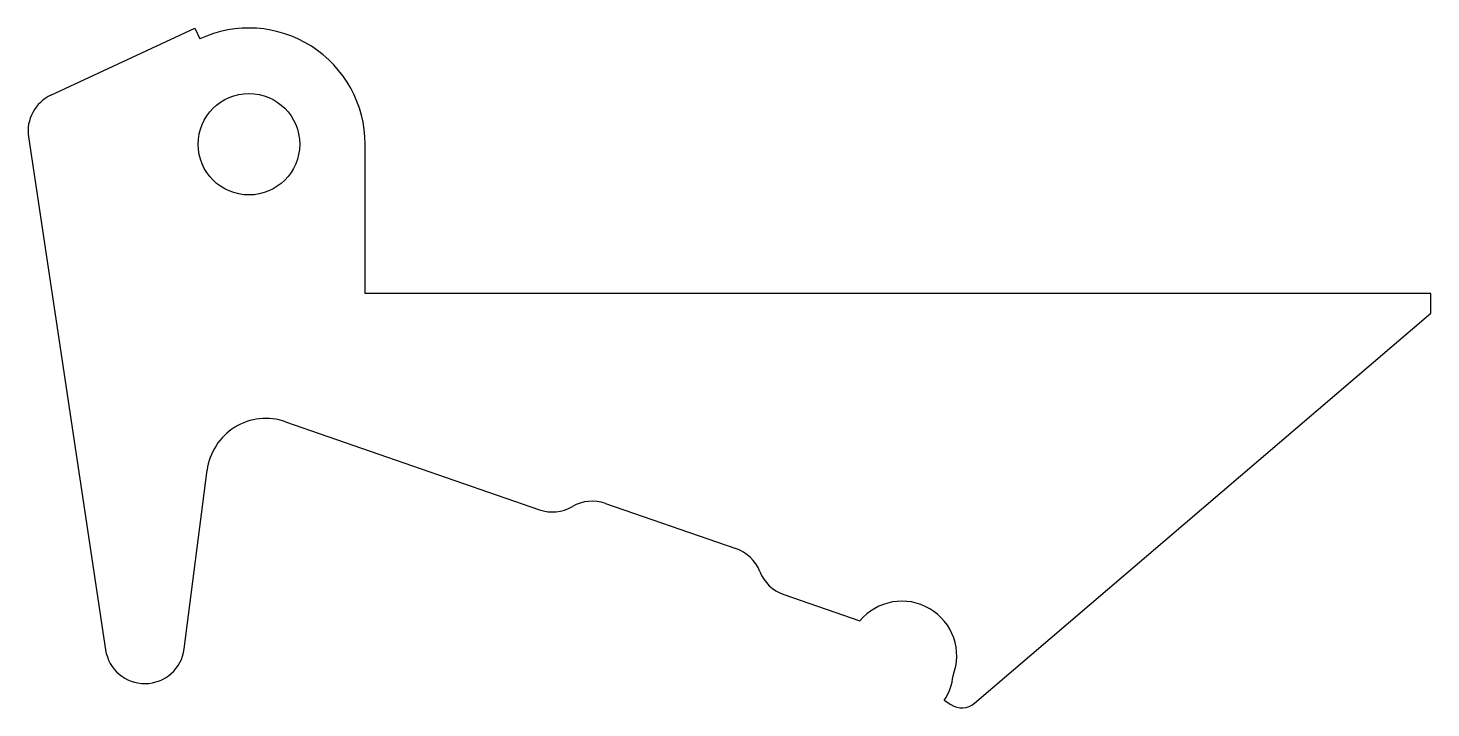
# Model space of a CAD drawing. Header units: millimetres. Extents: x -220 to 133, y -274 to -103.
import ezdxf

# ---------------------------------------------------------------- set-up
doc = ezdxf.new("R2010")
doc.units = ezdxf.units.MM
doc.layers.add('Binder018', color=7, linetype='CONTINUOUS')

msp = doc.modelspace()

# ---------------------------------------------------------------- linework, layer by layer
at = {"layer": 'Binder018'}
for p, q in [((-214.553, -119.531, -62.5), (-178.301, -102.626, -62.5)), ((-178.301, -102.626, -62.5), (-177.033, -105.345, -62.5)), ((-220.216, -130.08, -62.5), (-200.777, -259.437, -62.5)), ((-135.35, -169.55, -62.5), (-135.35, -131.9, -62.5)), ((133.35, -169.55, -62.5), (-135.35, -169.55, -62.5)), ((133.35, -174.55, -62.5), (133.35, -169.55, -62.5)), ((18.2959, -272.915, -62.5), (133.35, -174.55, -62.5)), ((-155.394, -201.895, -62.5), (-91.4067, -224.116, -62.5)), ((-180.969, -259.222, -62.5), (-175.193, -214.157, -62.5)), ((-74.7566, -222.492, -62.5), (-41.8786, -233.91, -62.5)), ((-29.8192, -245.505, -62.5), (-10.6301, -252.169, -62.5)), ((10.6473, -272.149, -62.5), (12.308, -273.264, -62.5))]:
    msp.add_line(p, q, dxfattribs=at)
msp.add_circle((-164.65, -131.9), 12.8, dxfattribs=at)
for centre, radius, start, end in [((-164.65, -131.9, -62.5), 29.3, 0, 115), ((-210.327, -128.594, -62.5), 10, 115, -171.454), ((-160.315, -216.064, -62.5), 15, 70.8486, 172.696), ((-78.0372, -231.939, -62.5), 10, 70.8486, 120.294), ((-88.1261, -214.67, -62.5), 10, -109.151, -59.7058), ((-45.1593, -243.357, -62.5), 10, 21.403, 70.8486), ((-26.5385, -236.058, -62.5), 10, -158.597, -109.151), ((0, -260.969, -62.5), 13.8, -21.2427, 140.381), ((-190.888, -257.951, -62.5), 10, -171.454, -7.30375), ((0.1083, -264.885, -62.5), 12.8, -34.5775, -4.85827), ((15.0724, -269.145, -62.5), 4.9605, -123.869, -49.4713)]:
    msp.add_arc(centre, radius, start, end, dxfattribs=at)

doc.saveas('drawing.dxf')
